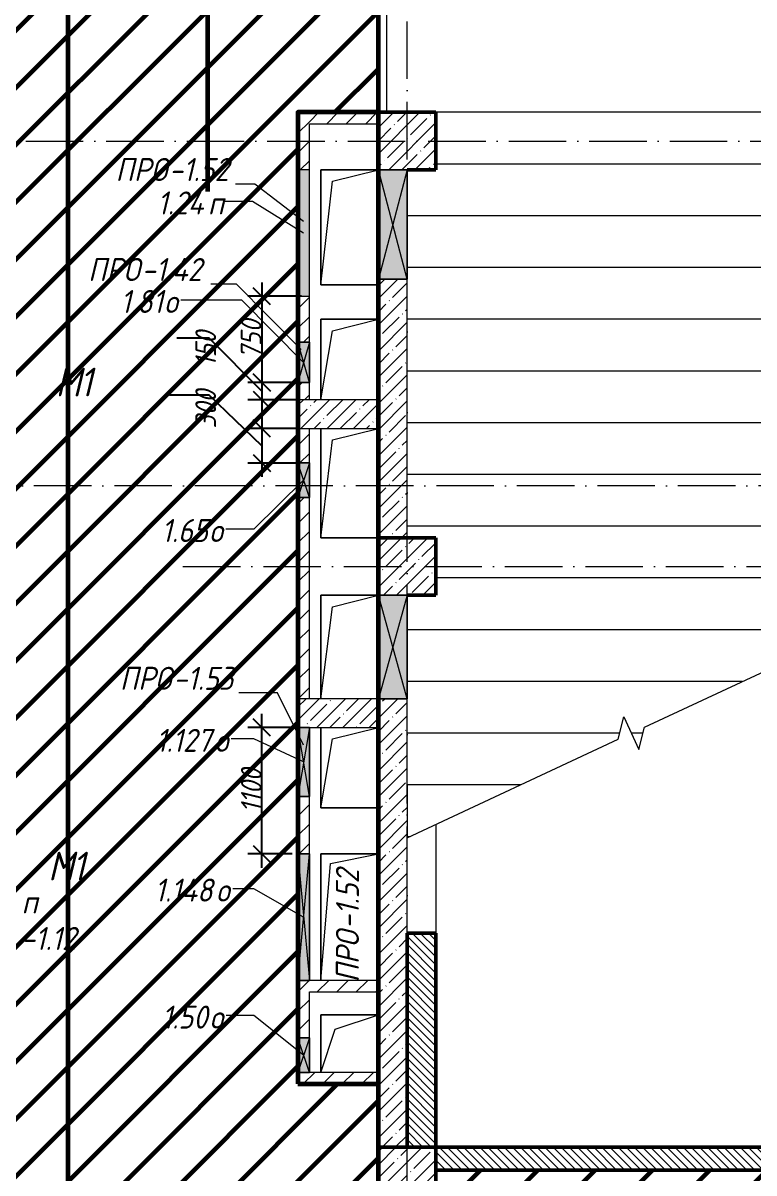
# Model space of a CAD drawing. Header units: millimetres. Extents: x -606178 to 312196, y -19338 to 632709.
# Drawn here: x -419321 to -412964, y 469300 to 479302 of the extents above; entities that cross this region are included whole.
import ezdxf

# ---------------------------------------------------------------- set-up
doc = ezdxf.new("R2010")
doc.units = ezdxf.units.MM
doc.linetypes.add('50_200_ШТРИХ_1Т_ш5_п1_п1_', pattern=[700, 500, -100, 0, -100])
for name, color, linetype, lineweight in [('6.4.1) Окр пт с инж. ПТ2.16', 3, 'Continuous', 60), ('A-____-____-DIMS', 7, 'Continuous', 9), ('A-____-NOTE-TEXT', 7, 'Continuous', 9), ('A-DETL-____-OTLN-4', 7, 'Continuous', 18), ('A-DETL-GENF-OTLN', 7, 'Continuous', 9), ('A-FLOR-____-OTLN', 7, 'Continuous', 9), ('A-GENM-____-IDEN', 7, 'Continuous', 9), ('A-GENM-____-OTLN', 7, 'Continuous', 9), ('A-GLAZ-____-IDEN', 7, 'Continuous', 9), ('A-GLAZ-____-OTLN', 7, 'Continuous', 9), ('A-WALL-____-MCUT-1', 7, 'Continuous', 9), ('A-WALL-____-MCUT-2', 7, 'Continuous', 50), ('A-WALL-____-PATT-1', 7, 'Continuous', 9), ('A-WALL-FNSH-MCUT-1', 7, 'Continuous', 9), ('I-WALL-____-OTLN', 7, 'Continuous', 9), ('S-COLS-____-MCUT', 7, 'Continuous', 50), ('S-COLS-____-OTLN', 7, 'Continuous', 9), ('S-GRID-____-OTLN-1', 7, '50_200_ШТРИХ_1Т_ш5_п1_п1_', 9), ('S-STRS-____-MBND', 7, 'Continuous', 9), ('S-STRS-____-OTLN-1', 7, 'Continuous', 9)]:
    doc.layers.add(name, color=color, linetype=linetype, lineweight=lineweight)
doc.layers.add('A-GLAZ-____-OTLN-1', color=7, linetype='Continuous', lineweight=9, true_color=0xc0c0c0)
doc.styles.add('ISOCPEUR_I', font='isocpeui.ttf', dxfattribs={"width": 0.9, "height": 2.5})
doc.styles.add('ISOCPEUR_I_10', font='isocpeui.ttf', dxfattribs={"width": 0.9, "height": 180})
doc.styles.add('ISOCPEUR_I_9', font='isocpeui.ttf', dxfattribs={"width": 0.9, "height": 250})
doc.dimstyles.new('ISO-1_8_0_9К_СРЕДНИЙ_Кладочные_3', dxfattribs={"dimscale": 304.8, "dimtxt": 179.276612, "dimasz": 0.492126, "dimexe": 0.393701, "dimexo": 0, "dimgap": 0, "dimtad": 1, "dimdec": 3, "dimrnd": 0.001, "dimdsep": 46, "dimtxsty": 'ISOCPEUR_I_10', "dimblk1": 'OBLIQUE', "dimblk2": 'OBLIQUE', "dimsah": 1, "dimcen": 0.09, "dimdle": 0.393701, "dimazin": 0, "dimtfac": 1, "dimtdec": 4, "dimtix": 1, "dimtmove": 0, "dimatfit": 3, "dimfxl": 1, "dimtvp": 1, "dimtolj": 1, "dimtzin": 0, "dimarcsym": 2})
doc.dimstyles.new('ISO-1_8_0_9К_СРЕДНИЙ_Кладочные_4', dxfattribs={"dimscale": 304.8, "dimtxt": 179.276612, "dimasz": 0.492126, "dimexe": 0.393701, "dimexo": 0, "dimgap": 0, "dimtad": 1, "dimdec": 3, "dimrnd": 0.001, "dimdsep": 46, "dimtxsty": 'ISOCPEUR_I_10', "dimblk1": 'OBLIQUE', "dimblk2": 'OBLIQUE', "dimsah": 1, "dimcen": 0.09, "dimdle": 0.393701, "dimazin": 0, "dimtfac": 1, "dimtdec": 4, "dimtix": 1, "dimtmove": 1, "dimatfit": 3, "dimfxl": 1, "dimtvp": 1, "dimtolj": 1, "dimtzin": 0, "dimarcsym": 2})
pattern_1 = [(45, (-425830.77, 451794.26), (-114.0493, 114.0493), []), (45, (-425716.72, 451794.26), (-114.0493, 114.0493), [201.612, -40.322, 3.353, -36.97])]
pattern_2 = [(135, (-425830.77, 451794.26), (-35.35534, -35.35534), [])]
pattern_3 = [(45, (-425830.77, 451794.26), (-84.8528, 84.8528), [])]

# ---------------------------------------------------------------- blocks, each defined once
blk = doc.blocks.new('BSC_Колонна _Прямоугольная - 500х500-V2-АР1_План отверстий 1 этажа в осях 1-64_А-ГГ')
at = {"layer": 'S-COLS-____-OTLN'}
h = blk.add_hatch(dxfattribs=at)
h.set_pattern_fill('FP_30', color=256, style=0, pattern_type=2)
h.set_pattern_definition([(45, (-9850, -26481.04), (-114.04925, 114.04925), []), (45, (-9735.95, -26481.04), (-114.04925, 114.04925), [201.613, -40.323, 3.353, -36.97])])
h.paths.add_polyline_path([(-250, -250), (250, -250), (250, 250), (-250, 250)], flags=0)
at = {"layer": 'S-COLS-____-MCUT'}
for p, q in [((250, 250), (-250, 250)), ((-250, 250), (-250, -250)), ((250, -250), (250, 250)), ((0, -250), (250, -250))]:
    blk.add_line(p, q, dxfattribs=at)
blk = doc.blocks.new('BSC_Колонна _Прямоугольная - 500х500-V115-АР1_План отверстий 1 этажа в осях 1-64_А-ГГ')
at = {"layer": 'S-COLS-____-OTLN'}
h = blk.add_hatch(dxfattribs=at)
h.set_pattern_fill('FP_148', color=256, style=0, pattern_type=2)
h.set_pattern_definition([(45, (-9850, -17481.04), (-114.0493, 114.0493), []), (45, (-9735.95, -17481.04), (-114.0493, 114.0493), [201.613, -40.323, 3.353, -36.97])])
h.paths.add_polyline_path([(-250, -250), (250, -250), (250, 250), (-250, 250)], flags=0)
at = {"layer": 'S-COLS-____-MCUT'}
for p, q in [((250, 250), (-250, 250)), ((-250, 250), (-250, -250)), ((250, -250), (250, 250)), ((-250, -250), (250, -250))]:
    blk.add_line(p, q, dxfattribs=at)
blk = doc.blocks.new('AR_Отверстие прямоугольное _в стене__БезПР - AR_Отверстие прямоугольное _в стене__БезПР-30590122-АР1_План отверстий 1 этажа в осях 1-64_А-ГГ')
at = {"layer": 'A-GLAZ-____-OTLN-1'}
blk.add_hatch(color=256, dxfattribs=at).paths.add_polyline_path([(475, -125), (475, 125), (-475, 125), (-475, -125)], flags=0)
at = {"layer": 'A-DETL-GENF-OTLN'}
for p, q in [((-475, -125), (-475, 125)), ((-475, 125), (475, 125)), ((475, 125), (-475, -125)), ((-475, 125), (475, -125)), ((475, 125), (-475, 125)), ((-475, 125), (-475, -125)), ((475, 125), (475, -125)), ((475, -125), (475, 125)), ((475, -125), (-475, -125)), ((-475, -125), (475, -125))]:
    blk.add_line(p, q, dxfattribs=at)
at = {"layer": 'A-GLAZ-____-OTLN'}
blk.add_line((475, 125), (-475, 125), dxfattribs=at)
blk = doc.blocks.new('AR_Отверстие прямоугольное _в стене__БезПР - AR_Отверстие прямоугольное _в стене__БезПР-30590124-АР1_План отверстий 1 этажа в осях 1-64_А-ГГ')
at = {"layer": 'A-GLAZ-____-OTLN-1'}
blk.add_hatch(color=256, dxfattribs=at).paths.add_polyline_path([(450, -125), (450, 125), (-450, 125), (-450, -125)], flags=0)
at = {"layer": 'A-DETL-GENF-OTLN'}
for p, q in [((-450, -125), (-450, 125)), ((-450, 125), (450, 125)), ((450, 125), (-450, -125)), ((-450, 125), (450, -125)), ((450, 125), (-450, 125)), ((-450, 125), (-450, -125)), ((450, 125), (450, -125)), ((450, -125), (450, 125)), ((450, -125), (-450, -125)), ((-450, -125), (450, -125))]:
    blk.add_line(p, q, dxfattribs=at)
at = {"layer": 'A-GLAZ-____-OTLN'}
blk.add_line((450, 125), (-450, 125), dxfattribs=at)
blk = doc.blocks.new('AR_Отверстие прямоугольное _в плите_ - AR_Отверстие прямоугольное _в плите_-30552711-АР1_План отверстий 1 этажа в осях 1-64_А-ГГ')
at = {"layer": 'A-GENM-____-OTLN'}
for p, q in [((250, 550), (-250, 550)), ((-250, 550), (-250, -550)), ((-167, 467), (250, 550)), ((-250, -550), (-167, 467))]:
    blk.add_line(p, q, dxfattribs=at)
blk = doc.blocks.new('AR_Отверстие прямоугольное _в плите_ - AR_Отверстие прямоугольное _в плите_-30552728-АР1_План отверстий 1 этажа в осях 1-64_А-ГГ')
at = {"layer": 'A-GENM-____-OTLN'}
for p, q in [((250, 500), (-250, 500)), ((-250, 500), (-250, -500)), ((-150, 400), (250, 500)), ((-250, -500), (-150, 400)), ((-250, -500), (250, -500))]:
    blk.add_line(p, q, dxfattribs=at)
blk = doc.blocks.new('AR_Отверстие прямоугольное _в плите_ - AR_Отверстие прямоугольное _в плите_-30552824-АР1_План отверстий 1 этажа в осях 1-64_А-ГГ')
at = {"layer": 'A-GENM-____-OTLN'}
for p, q in [((250, 350), (-250, 350)), ((-250, 350), (-250, -350)), ((-150, 250), (250, 350)), ((-250, -350), (-150, 250))]:
    blk.add_line(p, q, dxfattribs=at)
blk = doc.blocks.new('AR_Отверстие прямоугольное _в плите_ - AR_Отверстие прямоугольное _в плите_-30552826-АР1_План отверстий 1 этажа в осях 1-64_А-ГГ')
at = {"layer": 'A-GENM-____-OTLN'}
for p, q in [((-250, 475), (-250, -475)), ((-150, 375), (250, 475)), ((-250, -475), (-150, 375)), ((-250, -475), (250, -475))]:
    blk.add_line(p, q, dxfattribs=at)
blk = doc.blocks.new('AR_Отверстие прямоугольное _в плите_ - AR_Отверстие прямоугольное _в плите_-V200-АР1_План отверстий 1 этажа в осях 1-64_А-ГГ')
at = {"layer": 'A-GENM-____-OTLN'}
for p, q in [((250, 450), (-250, 450)), ((-250, 450), (-250, -450)), ((-150, 350), (250, 450)), ((-250, -450), (-150, 350))]:
    blk.add_line(p, q, dxfattribs=at)
blk = doc.blocks.new('AR_Отверстие прямоугольное _в плите_ - AR_Отверстие прямоугольное _в плите_-V201-АР1_План отверстий 1 этажа в осях 1-64_А-ГГ')
at = {"layer": 'A-GENM-____-OTLN'}
for p, q in [((-250, 350), (-250, -350)), ((-150, 250), (250, 350)), ((-250, -350), (-150, 250)), ((-250, -350), (250, -350))]:
    blk.add_line(p, q, dxfattribs=at)
blk = doc.blocks.new('AR_Отверстие прямоугольное _в плите_ - AR_Отверстие прямоугольное _в плите_-V207-АР1_План отверстий 1 этажа в осях 1-64_А-ГГ')
at = {"layer": 'A-GENM-____-OTLN'}
for p, q in [((250, 250), (-250, 250)), ((-250, 250), (-250, -250)), ((-125, 125), (250, 250)), ((-250, -250), (-125, 125))]:
    blk.add_line(p, q, dxfattribs=at)
blk = doc.blocks.new('AR_Отверстие прямоугольное _в стене_ - AR_Отверстие прямоугольное _в стене__ОВ-36775889-АР1_План отверстий 1 этажа в осях 1-64_А-ГГ')
at = {"layer": 'A-GLAZ-____-OTLN'}
blk.add_hatch(color=256, dxfattribs=at).paths.add_polyline_path([(175, -50), (175, 50), (-175, 50), (-175, -50)], flags=0)
at = {"layer": 'A-DETL-GENF-OTLN'}
for p, q in [((-175, -50), (-175, 50)), ((-175, 50), (175, 50)), ((175, 50), (-175, -50)), ((-175, 50), (175, -50)), ((175, 50), (-175, 50)), ((-175, 50), (-175, -50)), ((175, 50), (175, -50)), ((175, -50), (175, 50)), ((175, -50), (-175, -50)), ((-175, -50), (175, -50))]:
    blk.add_line(p, q, dxfattribs=at)
blk = doc.blocks.new('AR_Отверстие прямоугольное _в стене__БезПР - AR_Отверстие прямоугольное _в стене__БезПР-36428157-АР1_План отверстий 1 этажа в осях 1-64_А-ГГ')
at = {"layer": 'A-GLAZ-____-OTLN'}
blk.add_hatch(color=256, dxfattribs=at).paths.add_polyline_path([(150, 50), (-150, 50), (-150, -50), (150, -50)], flags=0)
at = {"layer": 'A-DETL-GENF-OTLN'}
for p, q in [((-150, -50), (-150, 50)), ((-150, 50), (150, 50)), ((150, 50), (-150, -50)), ((-150, 50), (150, -50)), ((150, 50), (-150, 50)), ((-150, 50), (-150, -50)), ((150, 50), (150, -50)), ((150, -50), (150, 50)), ((150, -50), (-150, -50)), ((-150, -50), (150, -50))]:
    blk.add_line(p, q, dxfattribs=at)
at = {"layer": 'A-GLAZ-____-OTLN'}
blk.add_line((150, 50), (-150, 50), dxfattribs=at)
blk = doc.blocks.new('AR_Отверстие прямоугольное _в стене_ - AR_Отверстие прямоугольное _в стене__ОВ-36776093-АР1_План отверстий 1 этажа в осях 1-64_А-ГГ')
at = {"layer": 'A-GLAZ-____-OTLN'}
blk.add_hatch(color=256, dxfattribs=at).paths.add_polyline_path([(300, -50), (300, 50), (-300, 50), (-300, -50), (-293, -50)], flags=0)
at = {"layer": 'A-DETL-GENF-OTLN'}
for p, q in [((-300, -50), (-300, 50)), ((-300, 50), (300, 50)), ((300, 50), (-300, -50)), ((-300, 50), (300, -50)), ((300, 50), (-300, 50)), ((-300, 50), (-300, -50)), ((300, 50), (300, -50)), ((300, -50), (300, 50)), ((300, -50), (-300, -50)), ((-300, -50), (300, -50))]:
    blk.add_line(p, q, dxfattribs=at)
blk = doc.blocks.new('AR_Отверстие прямоугольное _в стене__БезПР - AR_Отверстие прямоугольное _в стене__БезПР-36428461-АР1_План отверстий 1 этажа в осях 1-64_А-ГГ')
at = {"layer": 'A-GLAZ-____-OTLN'}
blk.add_hatch(color=256, dxfattribs=at).paths.add_polyline_path([(-150, -50), (150, -50), (150, 50), (-150, 50)], flags=0)
at = {"layer": 'A-DETL-GENF-OTLN'}
for p, q in [((-150, -50), (-150, 50)), ((-150, 50), (150, 50)), ((150, 50), (-150, -50)), ((-150, 50), (150, -50)), ((150, 50), (-150, 50)), ((-150, 50), (-150, -50)), ((150, 50), (150, -50)), ((150, -50), (150, 50)), ((150, -50), (-150, -50)), ((-150, -50), (150, -50))]:
    blk.add_line(p, q, dxfattribs=at)
blk = doc.blocks.new('AR_Отверстие Ниша - Лючок-36787043-АР1_План отверстий 1 этажа в осях 1-64_А-ГГ')
at = {"layer": 'A-GLAZ-____-OTLN'}
blk.add_hatch(color=256, dxfattribs=at).paths.add_polyline_path([(550, 50), (-550, 50), (-550, -50), (550, -50)], flags=0)
for p, q in [((550, 50), (-550, 50)), ((-550, 50), (-550, -50)), ((550, -50), (550, 50)), ((-550, -50), (550, -50))]:
    blk.add_line(p, q, dxfattribs=at)
blk = doc.blocks.new('AR_Отверстие прямоугольное _в стене_ - AR_Отверстие прямоугольное _в стене__ОВ-36889588-АР1_План отверстий 1 этажа в осях 1-64_А-ГГ')
at = {"layer": 'A-GLAZ-____-OTLN'}
blk.add_hatch(color=256, dxfattribs=at).paths.add_polyline_path([(-550, -50), (550, -50), (550, 50), (-550, 50)], flags=0)
at = {"layer": 'A-DETL-GENF-OTLN'}
for p, q in [((-550, -50), (-550, 50)), ((-550, 50), (550, 50)), ((550, 50), (-550, -50)), ((-550, 50), (550, -50)), ((550, 50), (-550, 50)), ((-550, 50), (-550, -50)), ((550, 50), (550, -50)), ((550, -50), (550, 50)), ((550, -50), (-550, -50)), ((-550, -50), (550, -50))]:
    blk.add_line(p, q, dxfattribs=at)
blk = doc.blocks.new('_Oblique')
at = {"color": 0, "linetype": 'ByBlock', "lineweight": -2}
blk.add_line((-0.5, -0.5), (0.5, 0.5), dxfattribs=at)
blk = doc.blocks.new('*D4304')
at = {"layer": 'A-____-____-DIMS', "color": 0, "lineweight": -2, "transparency": 16777216}
for p, q in [((-417245, 477045), (-417245, 476055)), ((-416898, 476925), (-417365, 476925)), ((-416981, 476175), (-417365, 476175))]:
    blk.add_line(p, q, dxfattribs=at)
at = {"layer": 'Defpoints', "color": 0, "transparency": 16777216}
for p in [(-416898, 476925), (-417245, 476175), (-416981, 476175)]:
    blk.add_point(p, dxfattribs=at)
at = {"layer": 'A-____-____-DIMS', "color": 0, "lineweight": -2, "transparency": 16777216, "xscale": 150, "yscale": 150, "zscale": 150}
for p, rotation in [((-417245, 476925), 90), ((-417245, 476175), 270)]:
    blk.add_blockref('_Oblique', p, dxfattribs=dict(at, rotation=rotation))
at = {"layer": 'A-____-____-DIMS', "color": 0, "transparency": 16777216, "insert": (-417337, 476550), "char_height": 180, "width": 409.58, "attachment_point": 5, "rotation": 90, "style": 'ISOCPEUR_I_10'}
blk.add_mtext('\\A1;750', dxfattribs=at)
blk = doc.blocks.new('*D4305')
at = {"layer": 'A-____-____-DIMS', "color": 0, "lineweight": -2, "transparency": 16777216}
for p, q in [((-417702, 476560), (-417983, 476560)), ((-417245, 476100), (-417702, 476560)), ((-417245, 476295), (-417245, 475905)), ((-416981, 476175), (-417365, 476175)), ((-416931, 476025), (-417365, 476025))]:
    blk.add_line(p, q, dxfattribs=at)
at = {"layer": 'Defpoints', "color": 0, "transparency": 16777216}
for p in [(-416981, 476175), (-417245, 476025), (-416931, 476025)]:
    blk.add_point(p, dxfattribs=at)
at = {"layer": 'A-____-____-DIMS', "color": 0, "lineweight": -2, "transparency": 16777216, "xscale": 150, "yscale": 150, "zscale": 150}
for p, rotation in [((-417245, 476175), 90), ((-417245, 476025), 270)]:
    blk.add_blockref('_Oblique', p, dxfattribs=dict(at, rotation=rotation))
at = {"layer": 'A-____-____-DIMS', "color": 0, "transparency": 16777216, "insert": (-417822, 476312), "char_height": 180, "width": 368.21, "attachment_point": 1, "rotation": 90, "line_spacing_factor": 1.149209, "style": 'ISOCPEUR_I_10'}
blk.add_mtext('\\A1;150', dxfattribs=at)
blk = doc.blocks.new('*D4306')
at = {"layer": 'A-____-____-DIMS', "color": 0, "lineweight": -2, "transparency": 16777216}
for p, q in [((-417702, 476064), (-418046, 476064)), ((-417245, 475625), (-417702, 476064)), ((-417245, 475895), (-417245, 475355)), ((-416931, 475775), (-417365, 475775)), ((-416931, 475475), (-417365, 475475))]:
    blk.add_line(p, q, dxfattribs=at)
at = {"layer": 'Defpoints', "color": 0, "transparency": 16777216}
for p in [(-416931, 475775), (-417245, 475475), (-416931, 475475)]:
    blk.add_point(p, dxfattribs=at)
at = {"layer": 'A-____-____-DIMS', "color": 0, "lineweight": -2, "transparency": 16777216, "xscale": 150, "yscale": 150, "zscale": 150}
for p, rotation in [((-417245, 475775), 90), ((-417245, 475475), 270)]:
    blk.add_blockref('_Oblique', p, dxfattribs=dict(at, rotation=rotation))
at = {"layer": 'A-____-____-DIMS', "color": 0, "transparency": 16777216, "insert": (-417822, 475775), "char_height": 180, "width": 409.58, "attachment_point": 1, "rotation": 90, "line_spacing_factor": 1.149209, "style": 'ISOCPEUR_I_10'}
blk.add_mtext('\\A1;300', dxfattribs=at)
blk = doc.blocks.new('*D4307')
at = {"layer": 'A-____-____-DIMS', "color": 0, "lineweight": -2, "transparency": 16777216}
for p, q in [((-417245, 471955), (-417245, 473295)), ((-416931, 473175), (-417365, 473175)), ((-416981, 472075), (-417365, 472075))]:
    blk.add_line(p, q, dxfattribs=at)
at = {"layer": 'Defpoints', "color": 0, "transparency": 16777216}
for p in [(-417245, 473175), (-416931, 473175), (-416981, 472075)]:
    blk.add_point(p, dxfattribs=at)
at = {"layer": 'A-____-____-DIMS', "color": 0, "lineweight": -2, "transparency": 16777216, "xscale": 150, "yscale": 150, "zscale": 150}
for p, rotation in [((-417245, 473175), 90), ((-417245, 472075), 270)]:
    blk.add_blockref('_Oblique', p, dxfattribs=dict(at, rotation=rotation))
at = {"layer": 'A-____-____-DIMS', "color": 0, "transparency": 16777216, "insert": (-417335, 472625), "char_height": 180, "width": 463.36, "attachment_point": 5, "rotation": 90, "style": 'ISOCPEUR_I_10'}
blk.add_mtext('\\A1;1100', dxfattribs=at)

msp = doc.modelspace()

# ---------------------------------------------------------------- hatches: boundary and pattern name
at = {"layer": '6.4.1) Окр пт с инж. ПТ2.16'}
h = msp.add_hatch(dxfattribs=at)
h.set_pattern_fill('ANSI31', color=256, scale=111)
h.paths.add_polyline_path([(-416230.7712, 499275.3011), (-420230.7712, 499275.3011), (-420230.7712, 461025.3011), (-416230.7712, 461025.3011), (-416230.7712, 470075.3011), (-416930.7712, 470075.3011), (-416930.7712, 478525.3011), (-416230.7712, 478525.3011)])
h = msp.add_hatch(dxfattribs=at)
h.set_pattern_fill('ANSI31', color=256, scale=111)
h.paths.add_polyline_path([(-402530.7712, 468325.3011), (-402780.7712, 468325.3011), (-402780.7712, 469025.3011), (-402980.7712, 469025.3011), (-402980.7712, 469325.3011), (-406690.7712, 469325.3011), (-406690.7712, 469025.3011), (-407190.7712, 469025.3011), (-407190.7712, 469325.3011), (-411380.7712, 469325.3011), (-411380.7712, 469025.3011), (-412080.7712, 469025.3011), (-412080.7712, 469325.3011), (-415730.7712, 469325.3011), (-415730.7712, 469025.3011), (-415730.7712, 466225.3011), (-415730.7712, 465725.3011), (-416030.7712, 465725.3011), (-416030.7712, 461825.3011), (-415730.7712, 461825.3011), (-415730.7712, 461575.3011), (-412430.7712, 461575.3011), (-412430.7712, 462175.3011), (-412080.7712, 462175.3011), (-412080.7712, 463675.3011), (-411830.7712, 463675.3011), (-409380.7712, 463675.3011), (-409130.7712, 463675.3011), (-408830.7712, 463675.3011), (-408430.7712, 463675.3011), (-408430.7712, 461575.3011), (-406130.7712, 461575.3011), (-406130.7712, 461925.3011), (-405630.7712, 461925.3011), (-405630.7712, 461575.3011), (-405280.7712, 461575.3011), (-403180.7712, 461575.3011), (-402980.7712, 461575.3011), (-402980.7712, 461825.3011), (-402530.7712, 461825.3011), (-402530.7712, 463450.3011), (-402536.7712, 463450.3011), (-402536.7712, 463525.3011), (-402530.7712, 465325.3011), (-402536.7712, 465325.3011), (-402536.7712, 465400.3011), (-402534.4635, 465525.3011), (-402630.7712, 465525.3011), (-402630.7712, 465725.3011), (-402980.7712, 465725.3011), (-402980.7712, 466225.3011), (-402730.7712, 466225.3011), (-402730.7712, 466325.3011), (-402530.7712, 466325.3011)])
h.paths.add_polyline_path([(-412080.7712, 466225.3011), (-411380.7712, 466225.3011), (-411380.7712, 465725.3011), (-412080.7712, 465725.3011)], flags=16)
h.paths.add_polyline_path([(-407190.7712, 466225.3011), (-406690.7712, 466225.3011), (-406690.7712, 465725.3011), (-407190.7712, 465725.3011)], flags=16)
at = {"layer": 'A-WALL-____-PATT-1'}
h = msp.add_hatch(dxfattribs=at)
h.set_pattern_fill('FP_4', color=256, style=0, pattern_type=2)
h.set_pattern_definition(pattern_3)
h.paths.add_polyline_path([(-416930.7712, 476025.3011), (-416830.7712, 476025.3011), (-416830.7712, 476175.3011), (-416930.7712, 476175.3011)], flags=0)
h.paths.add_polyline_path([(-416830.7712, 476525.3011), (-416830.7712, 476925.3011), (-416930.7712, 476925.3011), (-416930.7712, 476525.3011), (-416909.9379, 476525.3011)], flags=0)
h.paths.add_polyline_path([(-416930.7712, 478025.3011), (-416830.7712, 478025.3011), (-416830.7712, 478525.3011), (-416930.7712, 478525.3011)], flags=0)
h = msp.add_hatch(dxfattribs=at)
h.set_pattern_fill('FP_4', color=256, style=0, pattern_type=2)
h.set_pattern_definition(pattern_3)
h.paths.add_polyline_path([(-416230.7712, 478425.3011), (-416230.7712, 478525.3011), (-416830.7712, 478525.3011), (-416830.7712, 478425.3011)], flags=0)
h = msp.add_hatch(dxfattribs=at)
h.set_pattern_fill('FP_27', color=256, style=0, pattern_type=2)
h.set_pattern_definition(pattern_1)
h.paths.add_polyline_path([(-415980.7712, 474825.3011), (-415980.7712, 477075.3011), (-416230.7712, 477075.3011), (-416230.7712, 474825.3011)], flags=0)
h = msp.add_hatch(dxfattribs=at)
h.set_pattern_fill('FP_27', color=256, style=0, pattern_type=2)
h.set_pattern_definition(pattern_1)
h.paths.add_polyline_path([(-416230.7712, 475775.3011), (-416230.7712, 476025.3011), (-416930.7712, 476025.3011), (-416930.7712, 475775.3011)], flags=0)
h = msp.add_hatch(dxfattribs=at)
h.set_pattern_fill('FP_4', color=256, style=0, pattern_type=2)
h.set_pattern_definition(pattern_3)
h.paths.add_polyline_path([(-416930.7712, 473425.3011), (-416830.7712, 473425.3011), (-416830.7712, 475175.3011), (-416930.7712, 475175.3011), (-416930.7712, 474888.589)], flags=0)
h.paths.add_polyline_path([(-416930.7712, 475475.3011), (-416830.7712, 475475.3011), (-416830.7712, 475775.3011), (-416930.7712, 475775.3011)], flags=0)
h = msp.add_hatch(dxfattribs=at)
h.set_pattern_fill('FP_27', color=256, style=0, pattern_type=2)
h.set_pattern_definition(pattern_1)
h.paths.add_polyline_path([(-416930.7712, 473175.3011), (-416230.7712, 473175.3011), (-416230.7712, 473425.3011), (-416930.7712, 473425.3011)], flags=0)
h = msp.add_hatch(dxfattribs=at)
h.set_pattern_fill('FP_27', color=256, style=0, pattern_type=2)
h.set_pattern_definition(pattern_1)
h.paths.add_polyline_path([(-416230.7712, 469525.3011), (-415980.7712, 469525.3011), (-415980.7712, 473425.3011), (-416230.7712, 473425.3011), (-416230.7712, 469728.625)], flags=0)
h = msp.add_hatch(dxfattribs=at)
h.set_pattern_fill('FP_4', color=256, style=0, pattern_type=2)
h.set_pattern_definition(pattern_3)
h.paths.add_polyline_path([(-416930.7712, 470475.3011), (-416830.7712, 470475.3011), (-416830.7712, 470975.3011), (-416930.7712, 470975.3011)], flags=0)
h.paths.add_polyline_path([(-416830.7712, 472075.3011), (-416830.7712, 472575.3011), (-416930.7712, 472575.3011), (-416930.7712, 472075.3011), (-416880.7712, 472075.3011)], flags=0)
h = msp.add_hatch(dxfattribs=at)
h.set_pattern_fill('FP_6', color=256, style=0, pattern_type=2)
h.set_pattern_definition(pattern_2)
h.paths.add_polyline_path([(-415730.7712, 469525.3011), (-415730.7712, 471386.3545), (-415980.7712, 471386.3545), (-415980.7712, 469525.3011)], flags=0)
h = msp.add_hatch(dxfattribs=at)
h.set_pattern_fill('FP_4', color=256, style=0, pattern_type=2)
h.set_pattern_definition(pattern_3)
h.paths.add_polyline_path([(-416230.7712, 470875.3011), (-416230.7712, 470975.3011), (-416830.7712, 470975.3011), (-416830.7712, 470875.3011)], flags=0)
h = msp.add_hatch(dxfattribs=at)
h.set_pattern_fill('FP_4', color=256, style=0, pattern_type=2)
h.set_pattern_definition(pattern_3)
h.paths.add_polyline_path([(-416830.7712, 470075.3011), (-416230.7712, 470075.3011), (-416230.7712, 470175.3011), (-416930.7712, 470175.3011), (-416930.7712, 470075.3011)], flags=0)
h = msp.add_hatch(dxfattribs=at)
h.set_pattern_fill('FP_6', color=256, style=0, pattern_type=2)
h.set_pattern_definition(pattern_2)
h.paths.add_polyline_path([(-412080.7712, 469325.3011), (-412080.7712, 469525.3011), (-415730.7712, 469525.3011), (-415730.7712, 469325.3011), (-415240.9355, 469325.3011)], flags=0)
at = {"layer": 'S-COLS-____-OTLN'}
h = msp.add_hatch(dxfattribs=at)
h.set_pattern_fill('FP_27', color=256, style=0, pattern_type=2)
h.set_pattern_definition(pattern_1)
h.paths.add_polyline_path([(-416230.7712, 474325.3011), (-415730.7712, 474325.3011), (-415730.7712, 474825.3011), (-416230.7712, 474825.3011)], flags=0)

# ---------------------------------------------------------------- linework, layer by layer
at = {"layer": '6.4.1) Окр пт с инж. ПТ2.16'}
for points in [[(-420230.7712, 461025.3011), (-416230.7712, 461025.3011), (-416230.7712, 499275.3011), (-420230.7712, 499275.3011)], [(-416930.7712, 470075.3011), (-416230.7712, 470075.3011), (-416230.7712, 478525.3011), (-416930.7712, 478525.3011)]]:
    msp.add_lwpolyline(points, close=True, dxfattribs=at)
at = {"layer": '6.4.1) Окр пт с инж. ПТ2.16', "color": 1}
for points in [[(-418928.3207, 463503.1909), (-418928.3207, 497933.2018)], [(-417713.0413, 477836.7831), (-417713.0413, 489253.3038)]]:
    msp.add_lwpolyline(points, dxfattribs=at)
at = {"layer": 'A-DETL-____-OTLN-4'}
for p, q in [((-416230.7712, 484025.3011), (-416230.7712, 478525.3011)), ((-416160.7712, 484025.3011), (-416160.7712, 478525.3011))]:
    msp.add_line(p, q, dxfattribs=at)
at = {"layer": 'A-FLOR-____-OTLN'}
for p, q in [((-416730.7712, 478025.3011), (-416230.7712, 478025.3011)), ((-416730.7712, 477025.3011), (-416730.7712, 478025.3011)), ((-416230.7712, 477025.3011), (-416730.7712, 477025.3011)), ((-416730.7712, 476725.0471), (-416230.7712, 476725.0471)), ((-416730.7712, 476025.3011), (-416730.7712, 476725.0471)), ((-416730.7712, 474825.3011), (-416730.7712, 475775.3011)), ((-416230.7712, 474825.3011), (-416730.7712, 474825.3011)), ((-416730.7712, 474325.3011), (-416230.7712, 474325.3011)), ((-416730.7712, 473425.3011), (-416730.7712, 474325.3011)), ((-416730.7712, 472475.3011), (-416730.7712, 473175.3011)), ((-416230.7712, 472475.3011), (-416730.7712, 472475.3011)), ((-416730.7712, 472075.3011), (-416230.7712, 472075.3011)), ((-416730.7712, 470975.3011), (-416730.7712, 472075.3011)), ((-416730.7712, 470675.3011), (-416230.7712, 470675.3011)), ((-416730.7712, 470175.3011), (-416730.7712, 470675.3011))]:
    msp.add_line(p, q, dxfattribs=at)
at = {"layer": 'A-GENM-____-IDEN'}
for p, q in [((-417304.9591, 477900.3753), (-417474.3109, 477900.3753)), ((-416880.7712, 477575.3221), (-417304.9591, 477900.3753)), ((-417464.0756, 477030.6686), (-417688.9009, 477030.6686)), ((-416900.7712, 476463.0927), (-417464.0756, 477030.6686)), ((-417106.5763, 473475.2474), (-417443.17, 473475.2474)), ((-416880.7712, 473022.3995), (-417106.5763, 473475.2474))]:
    msp.add_line(p, q, dxfattribs=at)
at = {"layer": 'A-GLAZ-____-IDEN'}
for p, q in [((-417326.6262, 477749.1686), (-417569.8158, 477749.1686)), ((-416880.7712, 477475.3011), (-417326.6262, 477749.1686)), ((-417417.1407, 476892.3024), (-417948.6685, 476892.3024)), ((-416880.7712, 476350.3011), (-417417.1407, 476892.3024)), ((-416880.7712, 475325.3011), (-417314.4725, 474900.3753)), ((-417314.4725, 474900.3753), (-417557.6635, 474900.3753)), ((-417314.4725, 473075.3753), (-417509.9619, 473075.3753)), ((-416880.7712, 472875.3011), (-417314.4725, 473075.3753)), ((-417314.4725, 471773.1314), (-417497.8076, 471773.1314)), ((-416880.7712, 471525.3011), (-417314.4725, 471773.1314)), ((-417312.9884, 470668.6759), (-417554.6952, 470668.6759)), ((-416880.7712, 470325.3011), (-417312.9884, 470668.6759))]:
    msp.add_line(p, q, dxfattribs=at)
at = {"layer": 'A-WALL-____-MCUT-1'}
for p, q in [((-416230.7712, 477075.3011), (-416230.7712, 476025.3011)), ((-415980.7712, 474825.3011), (-415980.7712, 477075.3011)), ((-416230.7712, 476025.3011), (-416930.7712, 476025.3011)), ((-416930.7712, 476025.3011), (-416930.7712, 475775.3011)), ((-416930.7712, 475775.3011), (-416230.7712, 475775.3011)), ((-416230.7712, 475775.3011), (-416230.7712, 474825.3011)), ((-416230.7712, 474825.3011), (-415980.7712, 474825.3011)), ((-416230.7712, 473425.3011), (-416930.7712, 473425.3011)), ((-416930.7712, 473425.3011), (-416930.7712, 473175.3011)), ((-415980.7712, 472675.3011), (-415980.7712, 473425.3011)), ((-416830.7712, 473175.3011), (-416230.7712, 473175.3011)), ((-416230.7712, 473175.3011), (-416230.7712, 469525.3011)), ((-415980.7712, 469525.3011), (-415980.7712, 472216.0012))]:
    msp.add_line(p, q, dxfattribs=at)
at = {"layer": 'A-WALL-____-MCUT-2'}
for p, q in [((-415980.7712, 471386.3545), (-415980.7712, 469525.3011)), ((-415730.7712, 471386.3545), (-415980.7712, 471386.3545)), ((-415730.7712, 469525.3011), (-415730.7712, 471386.3545)), ((-412080.7712, 469525.3011), (-415730.7712, 469525.3011)), ((-415730.7712, 469325.3011), (-412080.7712, 469325.3011))]:
    msp.add_line(p, q, dxfattribs=at)
at = {"layer": 'A-WALL-FNSH-MCUT-1'}
for p, q in [((-416930.7712, 478525.3011), (-416930.7712, 478025.3011)), ((-416230.7712, 478525.3011), (-416930.7712, 478525.3011)), ((-416830.7712, 478025.3011), (-416830.7712, 478425.3011)), ((-416830.7712, 478425.3011), (-416230.7712, 478425.3011)), ((-416930.7712, 476925.3011), (-416930.7712, 476525.3011)), ((-416830.7712, 476525.3011), (-416830.7712, 476925.3011)), ((-416930.7712, 476175.3011), (-416930.7712, 476025.3011)), ((-416830.7712, 476025.3011), (-416830.7712, 476175.3011)), ((-416930.7712, 476025.3011), (-416930.7712, 476025.3011)), ((-416930.7712, 475775.3011), (-416930.7712, 475475.3011)), ((-416930.7712, 475775.3011), (-416930.7712, 475775.3011)), ((-416830.7712, 475475.3011), (-416830.7712, 475775.3011)), ((-416930.7712, 475175.3011), (-416930.7712, 473425.3011)), ((-416830.7712, 473425.3011), (-416830.7712, 475175.3011)), ((-416930.7712, 473425.3011), (-416930.7712, 473425.3011)), ((-416930.7712, 472575.3011), (-416930.7712, 472075.3011)), ((-416830.7712, 472075.3011), (-416830.7712, 472575.3011)), ((-416930.7712, 470975.3011), (-416930.7712, 470475.3011)), ((-416230.7712, 470975.3011), (-416830.7712, 470975.3011)), ((-416830.7712, 470875.3011), (-416230.7712, 470875.3011)), ((-416830.7712, 470475.3011), (-416830.7712, 470875.3011)), ((-416930.7712, 470175.3011), (-416930.7712, 470075.3011)), ((-416230.7712, 470175.3011), (-416830.7712, 470175.3011)), ((-416930.7712, 470075.3011), (-416230.7712, 470075.3011))]:
    msp.add_line(p, q, dxfattribs=at)
at = {"layer": 'I-WALL-____-OTLN'}
msp.add_line((-415730.7712, 472332.5781), (-415730.7712, 471386.3545), dxfattribs=at)
at = {"layer": 'S-COLS-____-MCUT'}
for p, q in [((-415730.7712, 474825.3011), (-416230.7712, 474825.3011)), ((-416230.7712, 474825.3011), (-416230.7712, 474325.3011)), ((-415730.7712, 474325.3011), (-415730.7712, 474825.3011)), ((-415980.7712, 474325.3011), (-415730.7712, 474325.3011))]:
    msp.add_line(p, q, dxfattribs=at)
at = {"layer": 'S-GRID-____-OTLN-1'}
for p, q in [((-415980.7712, 447311.6528), (-415980.7712, 501675.2188)), ((-430499.5414, 478275.3011), (-399123.032, 478275.3011)), ((-399123.032, 475275.3011), (-430499.5414, 475275.3011)), ((-417930.7712, 474575.3011), (-399123.032, 474575.3011))]:
    msp.add_line(p, q, dxfattribs=at)
at = {"layer": 'S-STRS-____-MBND'}
for p, q in [((-413917.4827, 473178.1284), (-412080.7712, 474034.6011)), ((-414144.0597, 473072.4738), (-414096.8053, 473266.9117)), ((-414096.8053, 473266.9117), (-413964.7371, 472983.6905)), ((-413964.7371, 472983.6905), (-413917.4827, 473178.1284)), ((-415980.7712, 472216.0012), (-414144.0597, 473072.4738))]:
    msp.add_line(p, q, dxfattribs=at)
at = {"layer": 'S-STRS-____-OTLN-1'}
for p, q in [((-412080.7712, 478525.3011), (-415730.7712, 478525.3011)), ((-412080.7712, 478525.3011), (-415730.7712, 478525.3011)), ((-412080.7712, 478075.3011), (-415730.7712, 478075.3011)), ((-412080.7712, 478075.3011), (-415730.7712, 478075.3011)), ((-412080.7712, 477625.3011), (-415980.7712, 477625.3011)), ((-412080.7712, 477625.3011), (-415980.7712, 477625.3011)), ((-412080.7712, 477175.3011), (-415980.7712, 477175.3011)), ((-412080.7712, 477175.3011), (-415980.7712, 477175.3011)), ((-412080.7712, 476725.3011), (-415980.7712, 476725.3011)), ((-412080.7712, 476725.3011), (-415980.7712, 476725.3011)), ((-412080.7712, 476275.3011), (-415980.7712, 476275.3011)), ((-412080.7712, 476275.3011), (-415980.7712, 476275.3011)), ((-412080.7712, 475825.3011), (-415980.7712, 475825.3011)), ((-412080.7712, 475825.3011), (-415980.7712, 475825.3011)), ((-412080.7712, 475375.3011), (-415980.7712, 475375.3011)), ((-412080.7712, 475375.3011), (-415980.7712, 475375.3011)), ((-412080.7712, 474925.3011), (-415980.7712, 474925.3011)), ((-412080.7712, 474925.3011), (-415980.7712, 474925.3011)), ((-412080.7712, 474475.3011), (-415730.7712, 474475.3011)), ((-412080.7712, 474475.3011), (-415730.7712, 474475.3011)), ((-412100.715, 474025.3011), (-415980.7712, 474025.3011)), ((-412100.715, 474025.3011), (-415980.7712, 474025.3011)), ((-413065.7431, 473575.3011), (-415980.7712, 473575.3011)), ((-413065.7431, 473575.3011), (-415980.7712, 473575.3011)), ((-414131.221, 473125.3011), (-415980.7712, 473125.3011)), ((-414131.221, 473125.3011), (-415980.7712, 473125.3011)), ((-413930.3214, 473125.3011), (-414030.7712, 473125.3011)), ((-413930.3214, 473125.3011), (-414030.7712, 473125.3011)), ((-415980.7712, 472675.3011), (-415980.7712, 472225.3011)), ((-414995.7993, 472675.3011), (-415980.7712, 472675.3011)), ((-414995.7993, 472675.3011), (-415980.7712, 472675.3011)), ((-415980.7712, 472225.3011), (-415980.7712, 472216.0012)), ((-415960.8274, 472225.3011), (-415980.7712, 472225.3011)), ((-415960.8274, 472225.3011), (-415980.7712, 472225.3011))]:
    msp.add_line(p, q, dxfattribs=at)

# ---------------------------------------------------------------- block references
at = {"layer": 'A-GENM-____-OTLN'}
for name, p in [('AR_Отверстие прямоугольное _в плите_ - AR_Отверстие прямоугольное _в плите_-30552728-АР1_План отверстий 1 этажа в осях 1-64_А-ГГ', (-416480.7712, 477525.3011)), ('AR_Отверстие прямоугольное _в плите_ - AR_Отверстие прямоугольное _в плите_-30552824-АР1_План отверстий 1 этажа в осях 1-64_А-ГГ', (-416480.7712, 476375.0471)), ('AR_Отверстие прямоугольное _в плите_ - AR_Отверстие прямоугольное _в плите_-30552826-АР1_План отверстий 1 этажа в осях 1-64_А-ГГ', (-416480.7712, 475300.3011)), ('AR_Отверстие прямоугольное _в плите_ - AR_Отверстие прямоугольное _в плите_-V200-АР1_План отверстий 1 этажа в осях 1-64_А-ГГ', (-416480.7712, 473875.3011)), ('AR_Отверстие прямоугольное _в плите_ - AR_Отверстие прямоугольное _в плите_-V201-АР1_План отверстий 1 этажа в осях 1-64_А-ГГ', (-416480.7712, 472825.3011)), ('AR_Отверстие прямоугольное _в плите_ - AR_Отверстие прямоугольное _в плите_-30552711-АР1_План отверстий 1 этажа в осях 1-64_А-ГГ', (-416480.7712, 471525.3011)), ('AR_Отверстие прямоугольное _в плите_ - AR_Отверстие прямоугольное _в плите_-V207-АР1_План отверстий 1 этажа в осях 1-64_А-ГГ', (-416480.7712, 470425.3011))]:
    msp.add_blockref(name, p, dxfattribs=at)
at = {"layer": 'A-GLAZ-____-OTLN'}
for name, p, rotation in [('AR_Отверстие Ниша - Лючок-36787043-АР1_План отверстий 1 этажа в осях 1-64_А-ГГ', (-416880.7712, 477475.3011), 269.9999999999999), ('AR_Отверстие прямоугольное _в стене__БезПР - AR_Отверстие прямоугольное _в стене__БезПР-30590122-АР1_План отверстий 1 этажа в осях 1-64_А-ГГ', (-416105.7712, 477550.3011), 269.9999999999999), ('AR_Отверстие прямоугольное _в стене_ - AR_Отверстие прямоугольное _в стене__ОВ-36775889-АР1_План отверстий 1 этажа в осях 1-64_А-ГГ', (-416880.7712, 476350.3011), 269.9999999999999), ('AR_Отверстие прямоугольное _в стене__БезПР - AR_Отверстие прямоугольное _в стене__БезПР-36428157-АР1_План отверстий 1 этажа в осях 1-64_А-ГГ', (-416880.7712, 475325.3011), 269.9999999999999), ('AR_Отверстие прямоугольное _в стене__БезПР - AR_Отверстие прямоугольное _в стене__БезПР-30590124-АР1_План отверстий 1 этажа в осях 1-64_А-ГГ', (-416105.7712, 473875.3011), 269.9999999999999), ('AR_Отверстие прямоугольное _в стене_ - AR_Отверстие прямоугольное _в стене__ОВ-36776093-АР1_План отверстий 1 этажа в осях 1-64_А-ГГ', (-416880.7712, 472875.3011), 269.9999999999999), ('AR_Отверстие прямоугольное _в стене_ - AR_Отверстие прямоугольное _в стене__ОВ-36889588-АР1_План отверстий 1 этажа в осях 1-64_А-ГГ', (-416880.7712, 471525.3011), 89.99999999999991), ('AR_Отверстие прямоугольное _в стене__БезПР - AR_Отверстие прямоугольное _в стене__БезПР-36428461-АР1_План отверстий 1 этажа в осях 1-64_А-ГГ', (-416880.7712, 470325.3011), 269.9999999999999)]:
    msp.add_blockref(name, p, dxfattribs=dict(at, rotation=rotation))
at = {"layer": 'S-COLS-____-OTLN'}
for name, p in [('BSC_Колонна _Прямоугольная - 500х500-V2-АР1_План отверстий 1 этажа в осях 1-64_А-ГГ', (-415980.7712, 478275.3011)), ('BSC_Колонна _Прямоугольная - 500х500-V115-АР1_План отверстий 1 этажа в осях 1-64_А-ГГ', (-415980.7712, 469275.3011))]:
    msp.add_blockref(name, p, dxfattribs=at)

# ---------------------------------------------------------------- texts
at = {"layer": 'A-____-NOTE-TEXT', "char_height": 250, "attachment_point": 1, "style": 'ISOCPEUR_I'}
for s, insert, width in [('\\fISOCPEUR|b0|i1|c204|p34|;\\W.9;М', (-419038.3808, 476304.3676), 252.531562), ('\\fISOCPEUR|b0|i1|c204|p34|;\\W.9;1', (-418830.0214, 476304.3676), 144.30375), ('\\fISOCPEUR|b0|i1|c204|p34|;\\W.9;М', (-419103.1497, 472094.5413), 252.531562), ('\\fISOCPEUR|b0|i1|c204|p34|;\\W.9;1', (-418894.7903, 472094.5413), 144.30375)]:
    msp.add_mtext(s, dxfattribs=dict(at, insert=insert, width=width))
at = {"layer": 'A-GENM-____-IDEN', "char_height": 200, "attachment_point": 1, "style": 'ISOCPEUR_I_9'}
for s, insert, width in [('ПРО', (-418516.0214, 478127.4914), 562.784625), ('-1.52', (-418051.6777, 478127.4914), 663.79725), ('ПРО', (-418754.9226, 477257.7847), 562.784625), ('-1.42', (-418290.5788, 477257.7847), 692.658), ('ПРО', (-418478.9279, 473702.3635), 562.784625), ('-1.53', (-418014.5841, 473702.3635), 663.79725), ('-1.12', (-419339.0241, 471440.1564), 620.506125)]:
    msp.add_mtext(s, dxfattribs=dict(at, insert=insert, width=width))
at = {"layer": 'A-GENM-____-IDEN', "char_height": 200, "attachment_point": 1, "rotation": 90, "style": 'ISOCPEUR_I_9'}
for s, insert, width in [('-1.52', (-416599.3958, 471421.9776), 663.79725), ('ПРО', (-416599.3958, 470957.6338), 562.784625)]:
    msp.add_mtext(s, dxfattribs=dict(at, insert=insert, width=width))
at = {"layer": 'A-GLAZ-____-IDEN', "char_height": 200, "attachment_point": 1, "style": 'ISOCPEUR_I_9'}
for s, insert, width in [('1.24', (-418153.5725, 477836.7831), 533.923875), ('\\fISOCPEUR|b0|i1|c204|p34|;\\W.9;п', (-417713.0413, 477836.7831), 158.734125), ('1.81', (-418473.0271, 476979.917), 461.772), ('\\fISOCPEUR|b0|i1|c204|p34|;\\W.9;о', (-418092.0271, 476979.917), 158.734125), ('1.65', (-418117.1151, 474987.9899), 505.063125), ('\\fISOCPEUR|b0|i1|c204|p34|;\\W.9;о', (-417700.3963, 474987.9899), 158.734125), ('1.127', (-418164.8151, 473162.9899), 620.506125), ('\\fISOCPEUR|b0|i1|c204|p34|;\\W.9;о', (-417652.8463, 473162.9899), 158.734125), ('1.148', (-418176.9651, 471860.746), 649.366875), ('\\fISOCPEUR|b0|i1|c204|p34|;\\W.9;о', (-417641.1838, 471860.746), 158.734125), ('\\fISOCPEUR|b0|i1|c204|p34|;\\W.9;п', (-419332.9075, 471757.4459), 158.734125), ('1.50', (-418114.1469, 470756.2905), 505.063125), ('\\fISOCPEUR|b0|i1|c204|p34|;\\W.9;о', (-417697.4281, 470756.2905), 158.734125)]:
    msp.add_mtext(s, dxfattribs=dict(at, insert=insert, width=width))

# ---------------------------------------------------------------- dimensions: what is measured, and where the dimension line sits
at = {"layer": 'A-____-____-DIMS'}
for base, p1, p2, override, picture, middle in [((-417245.3765, 476175.3011), (-416898.3585, 476925.3011), (-416980.7712, 476175.3011), {"dimpost": '<>', "dimfxl": 754.514314}, '*D4304', (-417336.5356, 476550.3011)), ((-417245.3765, 473175.3011), (-416980.7712, 472075.3011), (-416930.7712, 473175.3011), {"dimpost": '<>', "dimfxl": 1101.135777}, '*D4307', (-417335.3765, 472625.3011))]:
    dim = msp.add_linear_dim(base=base, p1=p1, p2=p2, angle=90, dimstyle='ISO-1_8_0_9К_СРЕДНИЙ_Кладочные_3', override=override, dxfattribs=at)
    dim.commit()
    dim.dimension.update_dxf_attribs({"geometry": picture, "text_midpoint": middle})
for base, p1, p2, override, picture, middle in [((-417245.3765, 476025.3011), (-416980.7712, 476175.3011), (-416930.7712, 476025.3011), {"dimpost": '<>', "dimfxl": 158.113883}, '*D4305', (-417702.1583, 476560.3962)), ((-417245.3765, 475475.3011), (-416930.7712, 475775.3011), (-416930.7712, 475475.3011), {"dimpost": '<>', "dimfxl": 300}, '*D4306', (-417702.1583, 476064.1779))]:
    dim = msp.add_linear_dim(base=base, p1=p1, p2=p2, angle=90, dimstyle='ISO-1_8_0_9К_СРЕДНИЙ_Кладочные_4', override=override, dxfattribs=at)
    dim.commit()
    dim.dimension.update_dxf_attribs({"geometry": picture, "text_midpoint": middle, "dimtype": 160, "text_rotation": 90})

doc.saveas('drawing.dxf')
